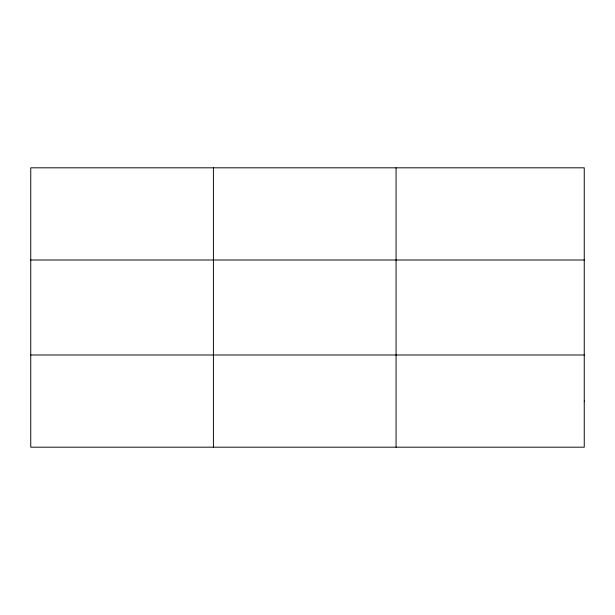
<?xml version="1.0" encoding="UTF-8"?>
<svg xmlns="http://www.w3.org/2000/svg" width="615" height="615" viewBox="0 0 615 615"><rect width="100%" height="100%" fill="white"/><g stroke="black" fill="none" stroke-linecap="round" stroke-linejoin="round"><path stroke-width="0.92" d="M213.405 447.182L213.405 167.818M396.06 447.182L396.06 167.818M30.75 260.007L584.25 260.007M30.75 354.993L584.25 354.993M584.25 401.088L584.25 447.182L30.75 447.182L30.75 167.818L584.25 167.818L584.25 401.088"/></g></svg>
